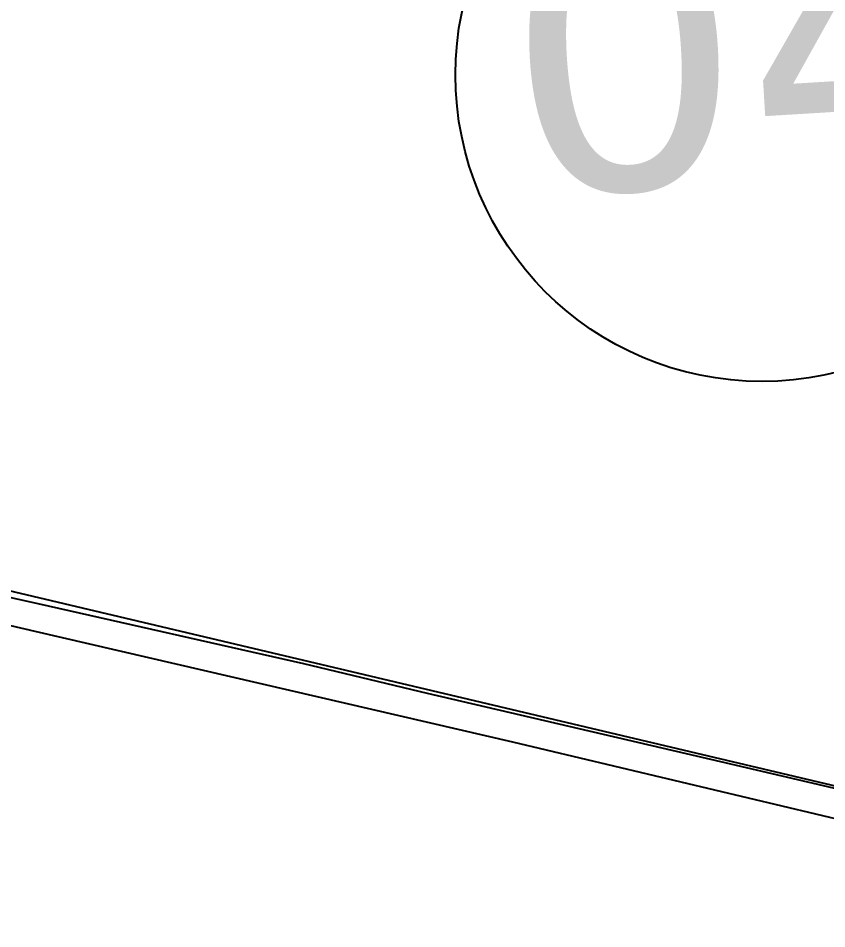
# Model space of a CAD drawing. Header units: metres. Extents: x 2 to 659295185, y -28 to 1124222152.
# Drawn here: x 655656.9 to 655781.5, y 1125983 to 1126123.3 of the extents above; entities that cross this region are included whole.
import ezdxf

# ---------------------------------------------------------------- set-up
doc = ezdxf.new("R2010")
doc.units = ezdxf.units.M
doc.header["$MEASUREMENT"] = 0
doc.layers.add('MANZANA', color=30, linetype='CONTINUOUS')
doc.layers.add('Numero de manzana', color=6, linetype='CONTINUOUS')
doc.styles.add('ROMAN', font='verdana.ttf')

msp = doc.modelspace()

# ---------------------------------------------------------------- linework, layer by layer
at = {"layer": 'MANZANA', "lineweight": -3}
msp.add_line((655385, 1126099), (655876, 1125983), dxfattribs=at)
at = {"layer": 'MANZANA', "lineweight": -2}
for p, q in [((655659.9609, 1126033.0392), (655639.5607, 1126037.5983)), ((655700.8686, 1126023.8211), (655659.9609, 1126033.0392)), ((655719.9495, 1126019.262), (655700.8686, 1126023.8211)), ((655765.1449, 1126008.7242), (655719.9495, 1126019.262)), ((655800.0166, 1126000.5858), (655765.1449, 1126008.7242))]:
    msp.add_line(p, q, dxfattribs=at)
at = {"layer": 'MANZANA', "linetype": 'Continuous', "lineweight": -2}
for p, q in [((655653.29, 1126030.2498), (655659.4332, 1126028.8401)), ((655659.4332, 1126028.8401), (655733.0274, 1126011.7936)), ((655733.0274, 1126011.7936), (655786.5511, 1125999.0861))]:
    msp.add_line(p, q, dxfattribs=at)
at = {"layer": 'Numero de manzana', "lineweight": -2}
msp.add_circle((655771.4948, 1126114.5596), 47.2457, dxfattribs=at)

# ---------------------------------------------------------------- texts
at = {"layer": 'Numero de manzana', "lineweight": -2, "style": 'ROMAN'}
msp.add_text('04', height=41.99533, rotation=3.491535, dxfattribs=at).set_placement((655733.1988, 1126095.9073))

doc.saveas('drawing.dxf')
